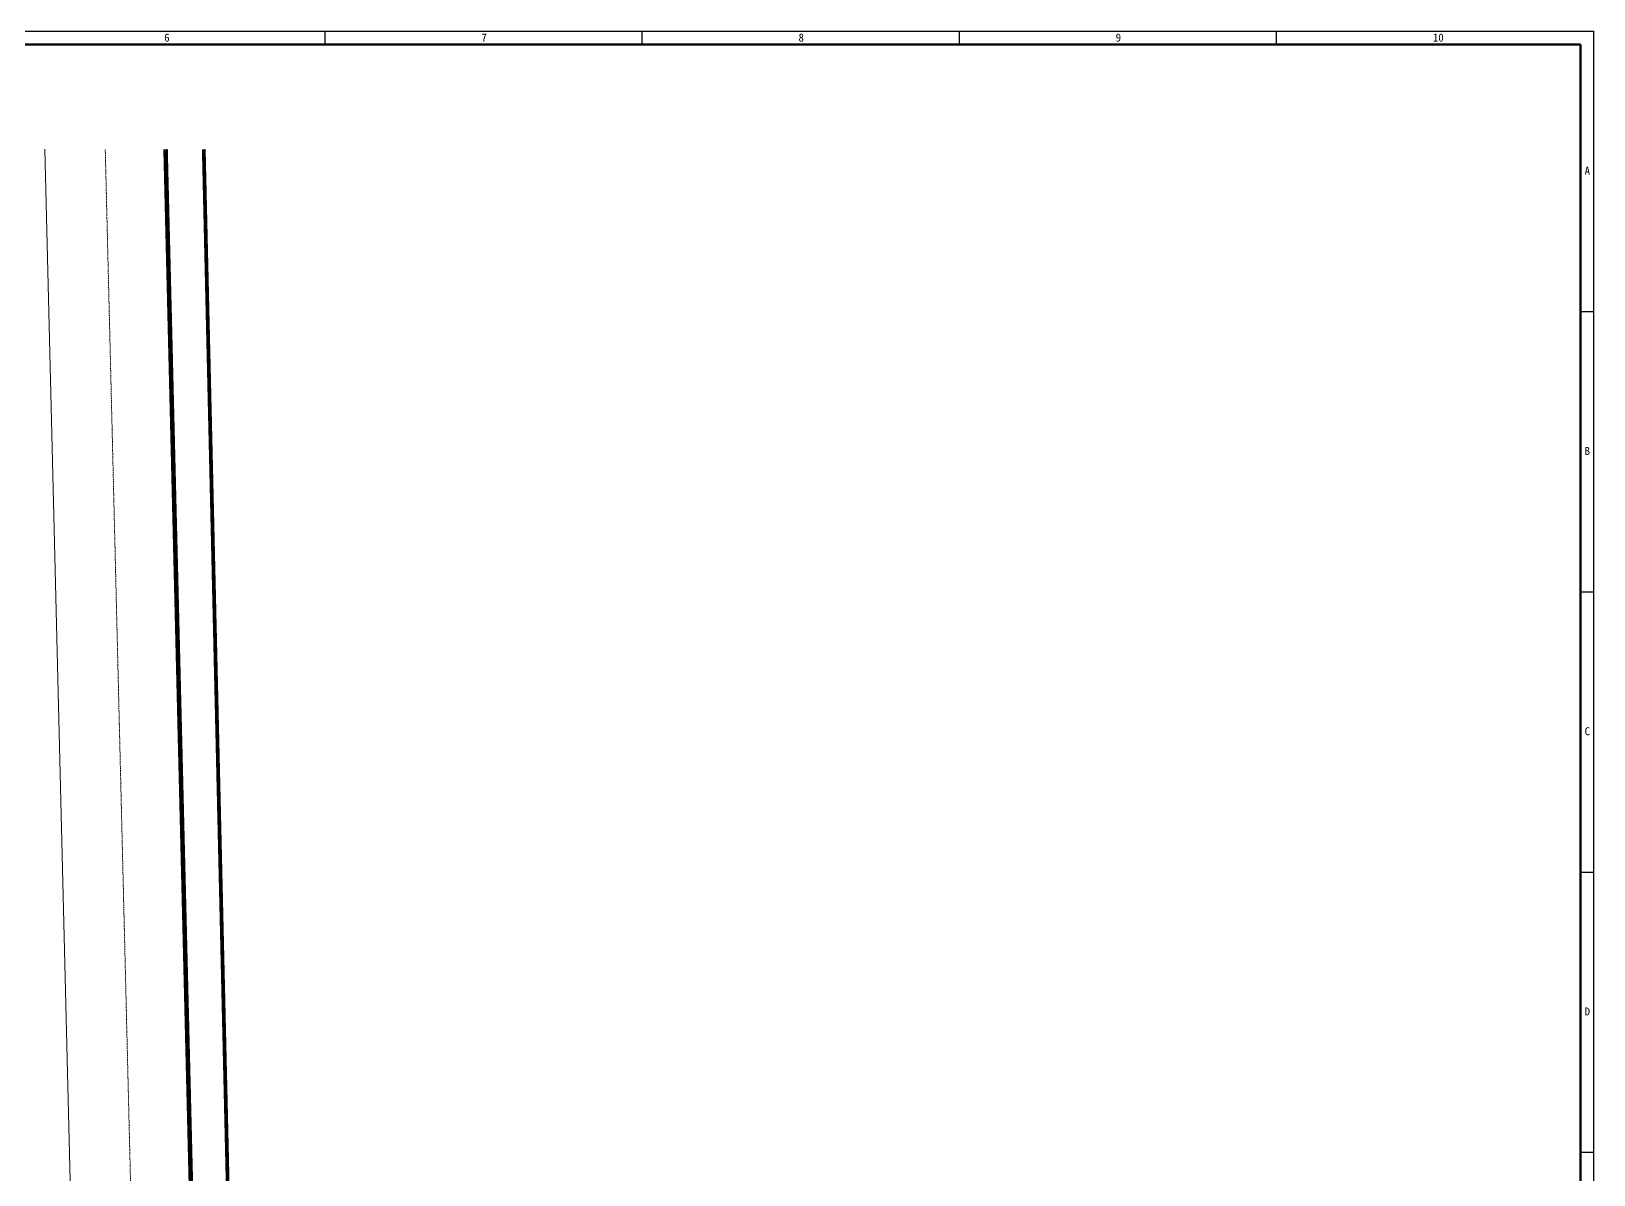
# Model space of a CAD drawing. Header units: millimetres. Extents: x 18255 to 228708, y -2217 to 146640.
# Drawn here: x 125028 to 228708, y 70812 to 146640 of the extents above; entities that cross this region are included whole.
import ezdxf

# ---------------------------------------------------------------- set-up
doc = ezdxf.new("R2010")
doc.units = ezdxf.units.MM
doc.linetypes.add('DASHDOT', pattern=[1, 0.5, -0.25, 0, -0.25])
doc.linetypes.add('X5', pattern=[3, 2, -1])
doc.layers.get('0').update_dxf_attribs({"color": 8})
for name, color, linetype, lineweight in [('PP-COM', 8, 'Continuous', 0), ('排水暗管', 8, 'Continuous', 0), ('轮廓', 8, 'Continuous', 50)]:
    doc.layers.add(name, color=color, linetype=linetype, lineweight=lineweight)
doc.styles.get("Standard").update_dxf_attribs({"font": '', "height": 4})
doc.styles.get('Standard').set_extended_font_data('FangSong_GB2312')

msp = doc.modelspace()

# ---------------------------------------------------------------- linework, layer by layer
for p, q in [((18255.2, 146640.3), (228708.2, 146640.3)), ((144527, 145755.3), (144527, 146640.3)), ((165572.3, 145755.3), (165572.3, 146640.3)), ((186617.6, 145755.3), (186617.6, 146640.3)), ((207662.9, 145755.3), (207662.9, 146640.3)), ((228708.2, -2216.7), (228708.2, 146640.3)), ((227823.2, 128055.3), (228708.2, 128055.3)), ((227823.2, 109470.3), (228708.2, 109470.3)), ((227823.2, 90885.3), (228708.2, 90885.3)), ((227823.2, 72300.3), (228708.2, 72300.3))]:
    msp.add_line(p, q)
at = {"layer": 'PP-COM', "color": 1}
msp.add_line((125937.6, 138820.5), (129310.1, 1060.5), dxfattribs=at)
at = {"layer": 'PP-COM', "linetype": 'DASHDOT', "ltscale": 10}
msp.add_line((133311.3, 1060.5), (129938.8, 138820.5), dxfattribs=at)
at = {"layer": 'PP-COM', "color": 1, "const_width": 300}
msp.add_lwpolyline([(137312.5, 1060.5), (133940, 138820.5)], dxfattribs=at)
at = {"layer": '排水暗管', "color": 4, "linetype": 'X5', "const_width": 250}
msp.add_lwpolyline([(136475.4, 138820.5), (139660.1, 1060.5)], dxfattribs=at)
at = {"layer": '轮廓'}
for p in [(22680.2, 145755.3), (227823.2, -1331.7)]:
    msp.add_line(p, (227823.2, 145755.3), dxfattribs=at)

# ---------------------------------------------------------------- texts
for s, p in [('6', (133849.6, 145955.1)), ('7', (154894.9, 145955.1)), ('8', (175940.2, 145955.1)), ('9', (196985.5, 145955.1)), ('10', (218030.8, 145955.1)), ('A', (228100.9, 137127.2)), ('B', (228100.9, 118542.2)), ('C', (228100.9, 99957.2)), ('D', (228100.9, 81372.2))]:
    msp.add_text(s, height=531).set_placement(p)

doc.saveas('drawing.dxf')
